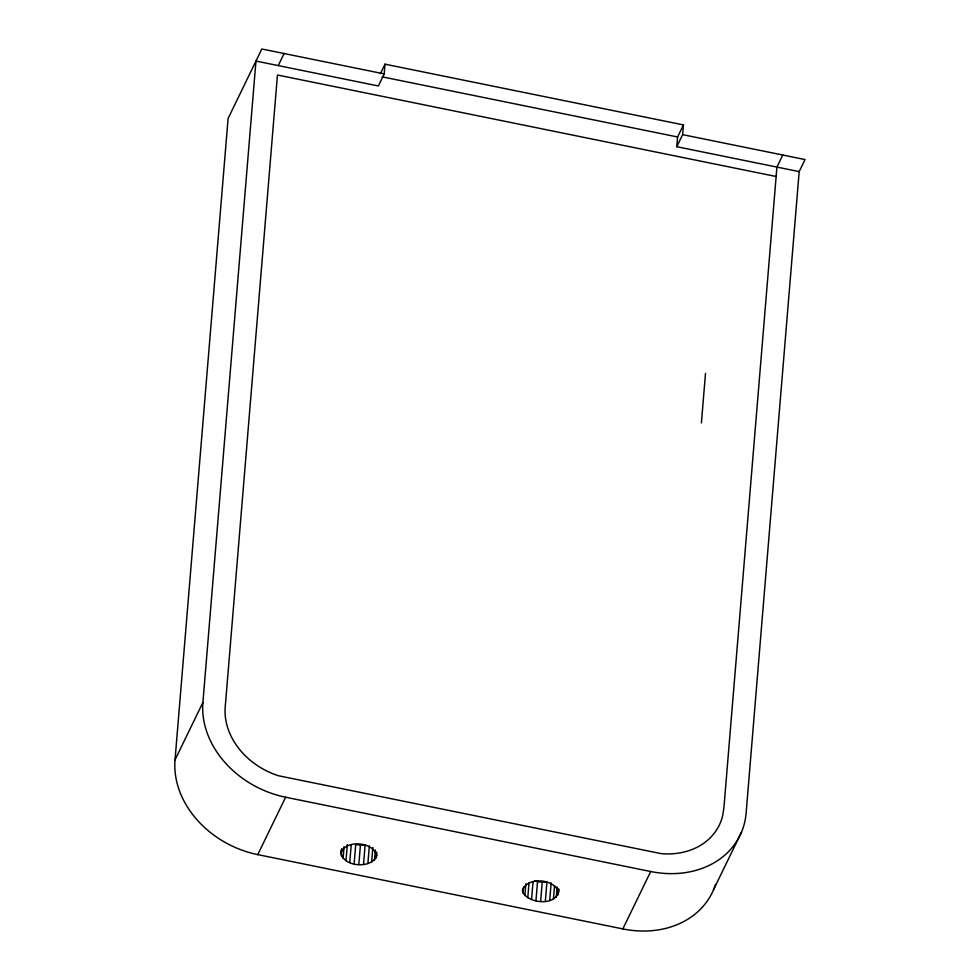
<?xml version="1.0" encoding="UTF-8"?>
<svg xmlns="http://www.w3.org/2000/svg" width="980" height="980" viewBox="0 0 980 980"><rect width="100%" height="100%" fill="white"/><g stroke="black" fill="none" stroke-linecap="round" stroke-linejoin="round"><path stroke-width="1.47" d="M715.523 884.364A92.316 75.154 25.9 0 1 622.839 928.918L257.764 854.621A92.316 75.154 25.9 0 1 175.028 759.88L228.095 118.458L261.819 49L384.209 73.904L385.018 64.178L683.452 124.913L682.644 134.652L676.788 146.706L799.178 171.61L805.033 159.556L682.644 134.652M175.028 759.88L202.897 702.489L255.964 61.054L378.354 85.971L384.209 73.904M340.611 853.323C345.56 839.321 372.657 841.575 376.871 855.295C372.18 870.032 340.036 866.982 340.856 850.37M341.248 855.969L341.861 848.594M343.086 858.492L344.066 846.708M345.989 860.746L347.324 844.539M349.75 862.559L351.22 844.87M354.135 863.797L355.716 844.65L365.099 845.164L363.519 864.311M358.827 864.397L360.42 845.25M367.88 863.539L369.35 845.863M371.628 862.143L372.841 847.418M374.483 860.207L375.34 849.905M376.283 857.88L376.761 851.988M558.918 889.35C557.963 906.084 530.45 904.295 523.063 892.964L523.553 887.072M524.888 895.5L525.868 883.715M527.791 897.741L529.004 883.017M531.564 899.554L533.022 881.878M535.938 900.804L537.53 881.645L534.602 880.824M540.642 901.404L542.222 882.245L546.913 882.159L545.321 901.318M549.694 900.547L551.152 882.87M553.431 899.15L554.533 885.883M556.297 897.215L557.142 886.9M558.086 894.875L558.576 888.983M676.788 146.706L677.596 136.98L683.452 124.913M701.398 422.931L705.502 373.405M799.178 171.61L746.123 813.045A92.316 75.154 25.9 0 1 650.708 871.526L622.839 928.918M278.234 65.587L284.09 53.533M380.461 73.561L385.018 64.178M257.764 854.621L285.633 797.218A92.316 75.154 25.9 0 1 202.897 702.489M782.763 155.024L776.92 167.078L723.902 807.888L722.615 815.875A69.188 56.325 25.9 0 1 661.047 853.617L278.553 775.768A69.188 56.325 25.9 0 1 225.216 707.033L277.45 75.007L776.136 176.498M713.575 889.644L741.444 832.253M537.53 881.645L542.222 882.245M382.151 76.844L677.596 136.98M285.633 797.218L650.708 871.526M558.686 892.302C554.472 878.582 527.363 876.316 522.426 890.318L523.063 892.964"/></g></svg>
